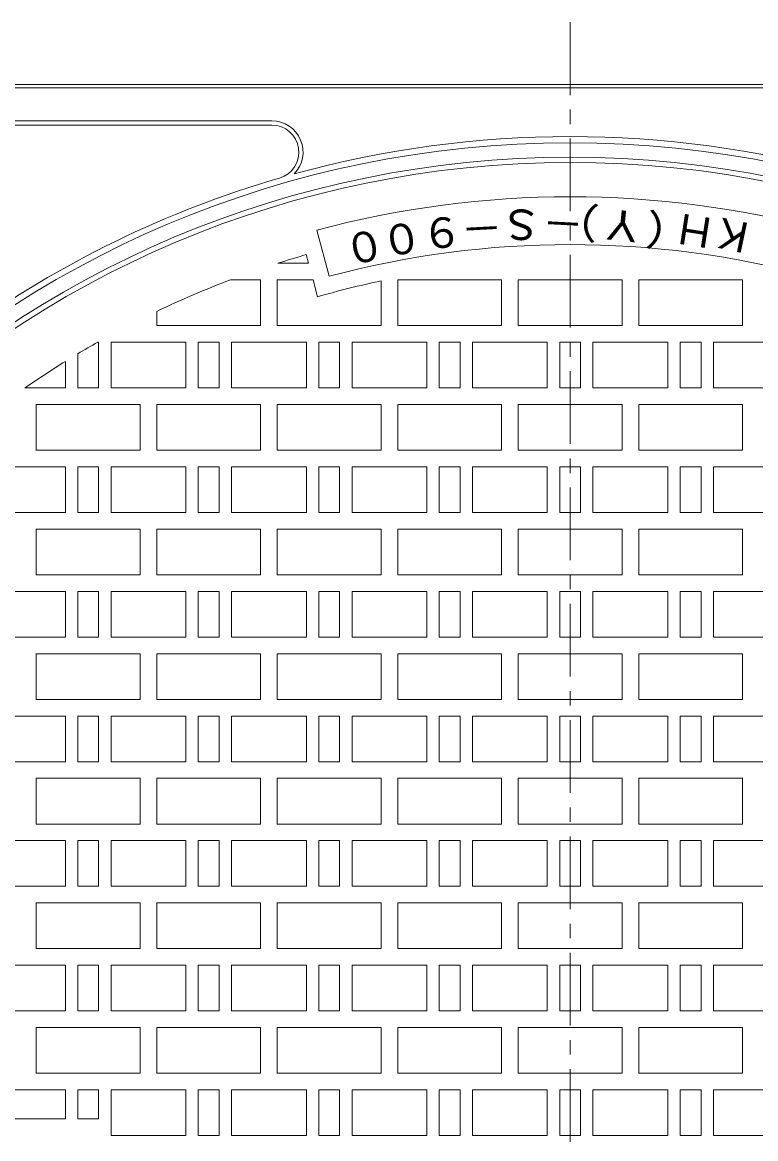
# Model space of a CAD drawing. Units: millimetres, scale not verified. Extents: x -1188 to 1330, y -951 to 977.
# Drawn here: x -841 to -488, y 439 to 977 of the extents above; entities that cross this region are included whole.
import ezdxf
from ezdxf.enums import TextEntityAlignment as Align

# ---------------------------------------------------------------- set-up
doc = ezdxf.new("R2010")
doc.units = ezdxf.units.MM
doc.header["$LTSCALE"] = 7
doc.linetypes.add('CHAIN1', pattern=[8, 5, -1, 1, -1])
for name, color, linetype, lineweight in [('0-0_通り芯', 3, 'CHAIN1', 9), ('0-1_躯体', 2, 'Continuous', 9), ('0-2_仕上', 3, 'Continuous', 9)]:
    doc.layers.add(name, color=color, linetype=linetype, lineweight=lineweight)
doc.styles.add('ＭＳ ゴシック', font='')
doc.styles.get('ＭＳ ゴシック').set_extended_font_data('MS Gothic')

msp = doc.modelspace()

# ---------------------------------------------------------------- linework, layer by layer
at = {"layer": '0-0_通り芯'}
msp.add_line((-577.735, 976.66), (-577.735, -133.34), dxfattribs=at)
at = {"layer": '0-1_躯体'}
for p, q in [((-1012.735, 946.66), (-142.735, 946.66)), ((-1011.235, 945.16), (-142.735, 945.16)), ((-961.269, 929.16), (-721.306, 929.16)), ((-961.269, 927.16), (-721.306, 927.16))]:
    msp.add_line(p, q, dxfattribs=at)
for radius in [497, 490]:
    msp.add_circle((-577.735, 421.66), radius, dxfattribs=at)
for centre, radius, start, end in [((-721.306, 914.16), 15, 315.75839, 90), ((-721.306, 914.16), 13, 286.25235, 90), ((-577.735, 421.66), 500, 74.59436, 105.40562), ((-577.735, 421.66), 500, 106.25223, 125.6738)]:
    msp.add_arc(centre, radius, start, end, dxfattribs=at)
at = {"layer": '0-2_仕上'}
for p, q in [((-693.686, 854.395), (-699.639, 876.611)), ((-718.447, 860.66), (-703.647, 860.66)), ((-703.647, 860.66), (-704.76, 864.814)), ((-741.319, 852.66), (-726.735, 852.66)), ((-726.735, 830.66), (-726.735, 852.66)), ((-718.735, 830.66), (-718.735, 852.66)), ((-718.735, 852.66), (-701.503, 852.66)), ((-699.324, 844.527), (-701.503, 852.66)), ((-668.735, 830.66), (-668.735, 852.147)), ((-610.735, 830.66), (-610.735, 852.66)), ((-602.735, 830.66), (-602.735, 852.66)), ((-602.735, 852.66), (-552.735, 852.66)), ((-552.735, 830.66), (-552.735, 852.66)), ((-544.735, 830.66), (-544.735, 852.66)), ((-776.735, 830.66), (-776.735, 837.497)), ((-726.735, 830.66), (-776.735, 830.66)), ((-668.735, 830.66), (-718.735, 830.66)), ((-610.735, 830.66), (-660.735, 830.66)), ((-552.735, 830.66), (-602.735, 830.66)), ((-544.735, 830.66), (-494.735, 830.66)), ((-805.155, 822.66), (-804.735, 822.66)), ((-804.735, 800.66), (-804.735, 822.66)), ((-746.735, 800.66), (-746.735, 822.66)), ((-688.735, 800.66), (-688.735, 822.66)), ((-630.735, 800.66), (-630.735, 822.66)), ((-582.735, 800.66), (-582.735, 822.66)), ((-582.735, 822.66), (-572.735, 822.66)), ((-572.735, 800.66), (-572.735, 822.66)), ((-524.735, 800.66), (-524.735, 822.66)), ((-814.735, 800.66), (-814.735, 817.074)), ((-804.735, 800.66), (-814.735, 800.66)), ((-746.735, 800.66), (-756.735, 800.66)), ((-688.735, 800.66), (-698.735, 800.66)), ((-630.735, 800.66), (-640.735, 800.66)), ((-572.735, 800.66), (-582.735, 800.66)), ((-524.735, 800.66), (-514.735, 800.66)), ((-784.735, 770.66), (-784.735, 792.661)), ((-726.735, 770.66), (-726.735, 792.661)), ((-668.735, 770.66), (-668.735, 792.661)), ((-610.735, 770.66), (-610.735, 792.661)), ((-602.735, 770.66), (-602.735, 792.661)), ((-602.735, 792.661), (-552.735, 792.661)), ((-552.735, 770.66), (-552.735, 792.661)), ((-544.735, 770.66), (-544.735, 792.661)), ((-784.735, 770.66), (-834.735, 770.66)), ((-726.735, 770.66), (-776.735, 770.66)), ((-668.735, 770.66), (-718.735, 770.66)), ((-610.735, 770.66), (-660.735, 770.66)), ((-552.735, 770.66), (-602.735, 770.66)), ((-544.735, 770.66), (-494.735, 770.66)), ((-804.735, 740.66), (-804.735, 762.661)), ((-746.735, 740.66), (-746.735, 762.661)), ((-688.735, 740.66), (-688.735, 762.661)), ((-630.735, 740.66), (-630.735, 762.661)), ((-582.735, 740.66), (-582.735, 762.661)), ((-582.735, 762.661), (-572.735, 762.661)), ((-572.735, 740.66), (-572.735, 762.661)), ((-524.735, 740.66), (-524.735, 762.661)), ((-804.735, 740.66), (-814.735, 740.66)), ((-746.735, 740.66), (-756.735, 740.66)), ((-688.735, 740.66), (-698.735, 740.66)), ((-630.735, 740.66), (-640.735, 740.66)), ((-572.735, 740.66), (-582.735, 740.66)), ((-524.735, 740.66), (-514.735, 740.66)), ((-784.735, 710.66), (-784.735, 732.66)), ((-726.735, 710.66), (-726.735, 732.66)), ((-668.735, 710.66), (-668.735, 732.66)), ((-610.735, 710.66), (-610.735, 732.66)), ((-602.735, 710.66), (-602.735, 732.66)), ((-602.735, 732.66), (-552.735, 732.66)), ((-552.735, 710.66), (-552.735, 732.66)), ((-544.735, 710.66), (-544.735, 732.66)), ((-784.735, 710.66), (-834.735, 710.66)), ((-726.735, 710.66), (-776.735, 710.66)), ((-668.735, 710.66), (-718.735, 710.66)), ((-610.735, 710.66), (-660.735, 710.66)), ((-552.735, 710.66), (-602.735, 710.66)), ((-544.735, 710.66), (-494.735, 710.66)), ((-804.735, 680.66), (-804.735, 702.66)), ((-746.735, 680.66), (-746.735, 702.66)), ((-688.735, 680.66), (-688.735, 702.66)), ((-630.735, 680.66), (-630.735, 702.66)), ((-582.735, 680.66), (-582.735, 702.66)), ((-582.735, 702.66), (-572.735, 702.66)), ((-572.735, 680.66), (-572.735, 702.66)), ((-524.735, 680.66), (-524.735, 702.66)), ((-804.735, 680.66), (-814.735, 680.66)), ((-746.735, 680.66), (-756.735, 680.66)), ((-688.735, 680.66), (-698.735, 680.66)), ((-630.735, 680.66), (-640.735, 680.66)), ((-572.735, 680.66), (-582.735, 680.66)), ((-524.735, 680.66), (-514.735, 680.66)), ((-784.735, 650.66), (-784.735, 672.66)), ((-726.735, 650.66), (-726.735, 672.66)), ((-668.735, 650.66), (-668.735, 672.66)), ((-610.735, 650.66), (-610.735, 672.66)), ((-602.735, 650.66), (-602.735, 672.66)), ((-602.735, 672.66), (-552.735, 672.66)), ((-552.735, 650.66), (-552.735, 672.66)), ((-544.735, 650.66), (-544.735, 672.66)), ((-784.735, 650.66), (-834.735, 650.66)), ((-726.735, 650.66), (-776.735, 650.66)), ((-668.735, 650.66), (-718.735, 650.66)), ((-610.735, 650.66), (-660.735, 650.66)), ((-552.735, 650.66), (-602.735, 650.66)), ((-544.735, 650.66), (-494.735, 650.66)), ((-804.735, 620.66), (-804.735, 642.66)), ((-746.735, 620.66), (-746.735, 642.66)), ((-688.735, 620.66), (-688.735, 642.66)), ((-630.735, 620.66), (-630.735, 642.66)), ((-582.735, 620.66), (-582.735, 642.66)), ((-582.735, 642.66), (-572.735, 642.66)), ((-572.735, 620.66), (-572.735, 642.66)), ((-524.735, 620.66), (-524.735, 642.66)), ((-804.735, 620.66), (-814.735, 620.66)), ((-746.735, 620.66), (-756.735, 620.66)), ((-688.735, 620.66), (-698.735, 620.66)), ((-630.735, 620.66), (-640.735, 620.66)), ((-572.735, 620.66), (-582.735, 620.66)), ((-524.735, 620.66), (-514.735, 620.66)), ((-784.735, 590.66), (-784.735, 612.66)), ((-726.735, 590.66), (-726.735, 612.66)), ((-668.735, 590.66), (-668.735, 612.66)), ((-610.735, 590.66), (-610.735, 612.66)), ((-602.735, 590.66), (-602.735, 612.66)), ((-602.735, 612.66), (-552.735, 612.66)), ((-552.735, 590.66), (-552.735, 612.66)), ((-544.735, 590.66), (-544.735, 612.66)), ((-784.735, 590.66), (-834.735, 590.66)), ((-726.735, 590.66), (-776.735, 590.66)), ((-668.735, 590.66), (-718.735, 590.66)), ((-610.735, 590.66), (-660.735, 590.66)), ((-552.735, 590.66), (-602.735, 590.66)), ((-544.735, 590.66), (-494.735, 590.66)), ((-804.735, 560.661), (-804.735, 582.66)), ((-746.735, 560.661), (-746.735, 582.66)), ((-688.735, 560.661), (-688.735, 582.66)), ((-630.735, 560.661), (-630.735, 582.66)), ((-582.735, 560.661), (-582.735, 582.66)), ((-582.735, 582.66), (-572.735, 582.66)), ((-572.735, 560.661), (-572.735, 582.66)), ((-524.735, 560.661), (-524.735, 582.66)), ((-804.735, 560.661), (-814.735, 560.661)), ((-746.735, 560.661), (-756.735, 560.661)), ((-688.735, 560.661), (-698.735, 560.661)), ((-630.735, 560.661), (-640.735, 560.661)), ((-572.735, 560.661), (-582.735, 560.661)), ((-524.735, 560.661), (-514.735, 560.661)), ((-784.735, 530.66), (-784.735, 552.66)), ((-726.735, 530.66), (-726.735, 552.66)), ((-668.735, 530.66), (-668.735, 552.66)), ((-610.735, 530.66), (-610.735, 552.66)), ((-602.735, 530.66), (-602.735, 552.66)), ((-602.735, 552.66), (-552.735, 552.66)), ((-552.735, 530.66), (-552.735, 552.66)), ((-544.735, 530.66), (-544.735, 552.66)), ((-784.735, 530.66), (-834.735, 530.66)), ((-726.735, 530.66), (-776.735, 530.66)), ((-668.735, 530.66), (-718.735, 530.66)), ((-610.735, 530.66), (-660.735, 530.66)), ((-552.735, 530.66), (-602.735, 530.66)), ((-544.735, 530.66), (-494.735, 530.66)), ((-804.735, 500.66), (-804.735, 522.66)), ((-746.735, 500.66), (-746.735, 522.66)), ((-688.735, 500.66), (-688.735, 522.66)), ((-630.735, 500.66), (-630.735, 522.66)), ((-582.735, 500.66), (-582.735, 522.66)), ((-582.735, 522.66), (-572.735, 522.66)), ((-572.735, 500.66), (-572.735, 522.66)), ((-524.735, 500.66), (-524.735, 522.66)), ((-804.735, 500.66), (-814.735, 500.66)), ((-746.735, 500.66), (-756.735, 500.66)), ((-688.735, 500.66), (-698.735, 500.66)), ((-630.735, 500.66), (-640.735, 500.66)), ((-572.735, 500.66), (-582.735, 500.66)), ((-524.735, 500.66), (-514.735, 500.66)), ((-784.735, 470.66), (-784.735, 492.66)), ((-726.735, 470.66), (-726.735, 492.66)), ((-668.735, 470.66), (-668.735, 492.66)), ((-610.735, 470.66), (-610.735, 492.66)), ((-602.735, 470.66), (-602.735, 492.66)), ((-602.735, 492.66), (-552.735, 492.66)), ((-552.735, 470.66), (-552.735, 492.66)), ((-544.735, 470.66), (-544.735, 492.66)), ((-784.735, 470.66), (-834.735, 470.66)), ((-726.735, 470.66), (-776.735, 470.66)), ((-668.735, 470.66), (-718.735, 470.66)), ((-610.735, 470.66), (-660.735, 470.66)), ((-552.735, 470.66), (-602.735, 470.66)), ((-544.735, 470.66), (-494.735, 470.66)), ((-856.735, 462.66), (-820.735, 462.66)), ((-820.735, 462.66), (-820.735, 448.66)), ((-814.735, 462.66), (-804.735, 462.66)), ((-814.735, 448.66), (-814.735, 462.66)), ((-804.735, 448.66), (-804.735, 462.66)), ((-746.735, 440.66), (-746.735, 462.66)), ((-688.735, 440.66), (-688.735, 462.66)), ((-682.735, 440.661), (-682.735, 462.66)), ((-630.735, 440.661), (-630.735, 462.661)), ((-582.735, 440.661), (-582.735, 462.661)), ((-582.735, 462.661), (-572.735, 462.661)), ((-572.735, 440.661), (-572.735, 462.661)), ((-524.735, 440.661), (-524.735, 462.661)), ((-856.735, 448.66), (-820.735, 448.66)), ((-814.735, 448.66), (-804.735, 448.66)), ((-746.735, 440.66), (-756.735, 440.66)), ((-688.735, 440.66), (-698.735, 440.66)), ((-630.735, 440.661), (-640.735, 440.661)), ((-572.735, 440.661), (-582.735, 440.661)), ((-524.735, 440.661), (-514.735, 440.661))]:
    msp.add_line(p, q, dxfattribs=at)
for points in [[(-660.735, 830.66), (-660.735, 852.66), (-610.735, 852.66)], [(-494.735, 830.66), (-494.735, 852.66), (-544.735, 852.66)], [(-762.735, 822.66), (-762.735, 800.66), (-798.735, 800.66)], [(-798.735, 800.66), (-798.735, 822.66), (-762.735, 822.66)], [(-756.735, 800.66), (-756.735, 822.66), (-746.735, 822.66)], [(-698.735, 800.66), (-698.735, 822.66), (-688.735, 822.66)], [(-640.735, 800.66), (-640.735, 822.66), (-630.735, 822.66)], [(-514.735, 800.66), (-514.735, 822.66), (-524.735, 822.66)], [(-820.735, 813.415), (-820.735, 800.66), (-840.185, 800.66)], [(-834.735, 770.66), (-834.735, 792.661), (-784.735, 792.661)], [(-776.735, 770.66), (-776.735, 792.661), (-726.735, 792.661)], [(-718.735, 770.66), (-718.735, 792.661), (-668.735, 792.661)], [(-660.735, 770.66), (-660.735, 792.661), (-610.735, 792.661)], [(-494.735, 770.66), (-494.735, 792.661), (-544.735, 792.661)], [(-814.735, 740.66), (-814.735, 762.661), (-804.735, 762.661)], [(-756.735, 740.66), (-756.735, 762.661), (-746.735, 762.661)], [(-698.735, 740.66), (-698.735, 762.661), (-688.735, 762.661)], [(-640.735, 740.66), (-640.735, 762.661), (-630.735, 762.661)], [(-514.735, 740.66), (-514.735, 762.661), (-524.735, 762.661)], [(-834.735, 710.66), (-834.735, 732.66), (-784.735, 732.66)], [(-776.735, 710.66), (-776.735, 732.66), (-726.735, 732.66)], [(-718.735, 710.66), (-718.735, 732.66), (-668.735, 732.66)], [(-660.735, 710.66), (-660.735, 732.66), (-610.735, 732.66)], [(-494.735, 710.66), (-494.735, 732.66), (-544.735, 732.66)], [(-814.735, 680.66), (-814.735, 702.66), (-804.735, 702.66)], [(-756.735, 680.66), (-756.735, 702.66), (-746.735, 702.66)], [(-698.735, 680.66), (-698.735, 702.66), (-688.735, 702.66)], [(-640.735, 680.66), (-640.735, 702.66), (-630.735, 702.66)], [(-514.735, 680.66), (-514.735, 702.66), (-524.735, 702.66)], [(-834.735, 650.66), (-834.735, 672.66), (-784.735, 672.66)], [(-776.735, 650.66), (-776.735, 672.66), (-726.735, 672.66)], [(-718.735, 650.66), (-718.735, 672.66), (-668.735, 672.66)], [(-660.735, 650.66), (-660.735, 672.66), (-610.735, 672.66)], [(-494.735, 650.66), (-494.735, 672.66), (-544.735, 672.66)], [(-814.735, 620.66), (-814.735, 642.66), (-804.735, 642.66)], [(-756.735, 620.66), (-756.735, 642.66), (-746.735, 642.66)], [(-698.735, 620.66), (-698.735, 642.66), (-688.735, 642.66)], [(-640.735, 620.66), (-640.735, 642.66), (-630.735, 642.66)], [(-514.735, 620.66), (-514.735, 642.66), (-524.735, 642.66)], [(-834.735, 590.66), (-834.735, 612.66), (-784.735, 612.66)], [(-776.735, 590.66), (-776.735, 612.66), (-726.735, 612.66)], [(-718.735, 590.66), (-718.735, 612.66), (-668.735, 612.66)], [(-660.735, 590.66), (-660.735, 612.66), (-610.735, 612.66)], [(-494.735, 590.66), (-494.735, 612.66), (-544.735, 612.66)], [(-814.735, 560.661), (-814.735, 582.66), (-804.735, 582.66)], [(-756.735, 560.661), (-756.735, 582.66), (-746.735, 582.66)], [(-698.735, 560.661), (-698.735, 582.66), (-688.735, 582.66)], [(-640.735, 560.661), (-640.735, 582.66), (-630.735, 582.66)], [(-514.735, 560.661), (-514.735, 582.66), (-524.735, 582.66)], [(-834.735, 530.66), (-834.735, 552.66), (-784.735, 552.66)], [(-776.735, 530.66), (-776.735, 552.66), (-726.735, 552.66)], [(-718.735, 530.66), (-718.735, 552.66), (-668.735, 552.66)], [(-660.735, 530.66), (-660.735, 552.66), (-610.735, 552.66)], [(-494.735, 530.66), (-494.735, 552.66), (-544.735, 552.66)], [(-814.735, 500.66), (-814.735, 522.66), (-804.735, 522.66)], [(-756.735, 500.66), (-756.735, 522.66), (-746.735, 522.66)], [(-698.735, 500.66), (-698.735, 522.66), (-688.735, 522.66)], [(-640.735, 500.66), (-640.735, 522.66), (-630.735, 522.66)], [(-514.735, 500.66), (-514.735, 522.66), (-524.735, 522.66)], [(-834.735, 470.66), (-834.735, 492.66), (-784.735, 492.66)], [(-776.735, 470.66), (-776.735, 492.66), (-726.735, 492.66)], [(-718.735, 470.66), (-718.735, 492.66), (-668.735, 492.66)], [(-660.735, 470.66), (-660.735, 492.66), (-610.735, 492.66)], [(-494.735, 470.66), (-494.735, 492.66), (-544.735, 492.66)], [(-798.735, 462.66), (-762.735, 462.66), (-762.735, 440.66)], [(-762.735, 440.66), (-798.735, 440.66), (-798.735, 462.66)], [(-756.735, 440.66), (-756.735, 462.66), (-746.735, 462.66)], [(-698.735, 440.66), (-698.735, 462.66), (-688.735, 462.66)], [(-682.735, 462.66), (-646.735, 462.66), (-646.735, 440.661), (-682.735, 440.661)], [(-640.735, 440.661), (-640.735, 462.661), (-630.735, 462.661)], [(-514.735, 440.661), (-514.735, 462.661), (-524.735, 462.661)], [(-472.735, 462.66), (-508.735, 462.66), (-508.735, 440.661), (-472.735, 440.661)]]:
    msp.add_lwpolyline(points, dxfattribs=at)
for points in [[(-740.735, 800.66), (-740.735, 822.66), (-704.735, 822.66), (-704.735, 800.66)], [(-682.735, 800.66), (-682.735, 822.66), (-646.735, 822.66), (-646.735, 800.66)], [(-624.735, 800.66), (-624.735, 822.66), (-588.735, 822.66), (-588.735, 800.66)], [(-530.735, 800.66), (-530.735, 822.66), (-566.735, 822.66), (-566.735, 800.66)], [(-472.735, 800.66), (-472.735, 822.66), (-508.735, 822.66), (-508.735, 800.66)], [(-856.735, 740.66), (-856.735, 762.661), (-820.735, 762.661), (-820.735, 740.66)], [(-798.735, 740.66), (-798.735, 762.661), (-762.735, 762.661), (-762.735, 740.66)], [(-740.735, 740.66), (-740.735, 762.661), (-704.735, 762.661), (-704.735, 740.66)], [(-682.735, 740.66), (-682.735, 762.661), (-646.735, 762.661), (-646.735, 740.66)], [(-624.735, 740.66), (-624.735, 762.661), (-588.735, 762.661), (-588.735, 740.66)], [(-530.735, 740.66), (-530.735, 762.661), (-566.735, 762.661), (-566.735, 740.66)], [(-472.735, 740.66), (-472.735, 762.661), (-508.735, 762.661), (-508.735, 740.66)], [(-856.735, 680.66), (-856.735, 702.66), (-820.735, 702.66), (-820.735, 680.66)], [(-798.735, 680.66), (-798.735, 702.66), (-762.735, 702.66), (-762.735, 680.66)], [(-740.735, 680.66), (-740.735, 702.66), (-704.735, 702.66), (-704.735, 680.66)], [(-682.735, 680.66), (-682.735, 702.66), (-646.735, 702.66), (-646.735, 680.66)], [(-624.735, 680.66), (-624.735, 702.66), (-588.735, 702.66), (-588.735, 680.66)], [(-530.735, 680.66), (-530.735, 702.66), (-566.735, 702.66), (-566.735, 680.66)], [(-472.735, 680.66), (-472.735, 702.66), (-508.735, 702.66), (-508.735, 680.66)], [(-856.735, 620.66), (-856.735, 642.66), (-820.735, 642.66), (-820.735, 620.66)], [(-798.735, 620.66), (-798.735, 642.66), (-762.735, 642.66), (-762.735, 620.66)], [(-740.735, 620.66), (-740.735, 642.66), (-704.735, 642.66), (-704.735, 620.66)], [(-682.735, 620.66), (-682.735, 642.66), (-646.735, 642.66), (-646.735, 620.66)], [(-624.735, 620.66), (-624.735, 642.66), (-588.735, 642.66), (-588.735, 620.66)], [(-530.735, 620.66), (-530.735, 642.66), (-566.735, 642.66), (-566.735, 620.66)], [(-472.735, 620.66), (-472.735, 642.66), (-508.735, 642.66), (-508.735, 620.66)], [(-856.735, 560.661), (-856.735, 582.66), (-820.735, 582.66), (-820.735, 560.661)], [(-798.735, 560.661), (-798.735, 582.66), (-762.735, 582.66), (-762.735, 560.661)], [(-740.735, 560.661), (-740.735, 582.66), (-704.735, 582.66), (-704.735, 560.661)], [(-682.735, 560.661), (-682.735, 582.66), (-646.735, 582.66), (-646.735, 560.661)], [(-624.735, 560.661), (-624.735, 582.66), (-588.735, 582.66), (-588.735, 560.661)], [(-530.735, 560.661), (-530.735, 582.66), (-566.735, 582.66), (-566.735, 560.661)], [(-472.735, 560.661), (-472.735, 582.66), (-508.735, 582.66), (-508.735, 560.661)], [(-856.735, 500.66), (-856.735, 522.66), (-820.735, 522.66), (-820.735, 500.66)], [(-798.735, 500.66), (-798.735, 522.66), (-762.735, 522.66), (-762.735, 500.66)], [(-740.735, 500.66), (-740.735, 522.66), (-704.735, 522.66), (-704.735, 500.66)], [(-682.735, 500.66), (-682.735, 522.66), (-646.735, 522.66), (-646.735, 500.66)], [(-624.735, 500.66), (-624.735, 522.66), (-588.735, 522.66), (-588.735, 500.66)], [(-530.735, 500.66), (-530.735, 522.66), (-566.735, 522.66), (-566.735, 500.66)], [(-472.735, 500.66), (-472.735, 522.66), (-508.735, 522.66), (-508.735, 500.66)], [(-740.735, 440.66), (-740.735, 462.66), (-704.735, 462.66), (-704.735, 440.66)], [(-624.735, 440.661), (-624.735, 462.661), (-588.735, 462.661), (-588.735, 440.661)], [(-530.735, 440.661), (-530.735, 462.661), (-566.735, 462.661), (-566.735, 440.661)]]:
    msp.add_lwpolyline(points, close=True, dxfattribs=at)
msp.add_circle((-577.735, 421.66), 487.5, dxfattribs=at)
for radius, start, end in [(471, 75, 105), (448, 75, 105), (461, 105.99432, 107.77213), (461, 110.784, 115.57358), (440, 101.93594, 106.04179), (461, 119.55894, 120.93727), (461, 121.8107, 124.70177)]:
    msp.add_arc((-577.735, 421.66), radius, start, end, dxfattribs=at)

# ---------------------------------------------------------------- texts
at = {"layer": '0-2_仕上', "color": 6, "style": 'ＭＳ ゴシック', "width": 1.15}
msp.add_text('（Ｙ）', height=14.66, rotation=174, dxfattribs=at).set_placement((-517.059, 886.8), align=Align.BOTTOM_LEFT)
at = {"layer": '0-2_仕上', "color": 6, "style": 'ＭＳ ゴシック'}
for s, rotation, p in [('９', 186, (-630.924, 888.068)), ('Ｓ', 179.999, (-591.114, 890.913)), ('Ｈ', 171, (-505.993, 886.263)), ('Ｋ', 168.001, (-486.905, 883.403)), ('０', 192, (-669.442, 882.071)), ('０', 189, (-650.864, 885.464)), ('－', 183, (-611.007, 889.883)), ('－', 177, (-570.556, 891.158))]:
    msp.add_text(s, height=14.66, rotation=rotation, dxfattribs=at).set_placement(p, align=Align.BOTTOM_LEFT)

doc.saveas('drawing.dxf')
